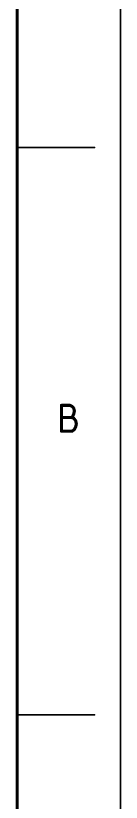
# Model space of a CAD drawing. Extents: x -14.2 to 19.9, y -5.2 to 16.9.
# Drawn here: x 18.84 to 19.86, y -0.49 to 7.13 of the extents above; entities that cross this region are included whole.
import ezdxf

# ---------------------------------------------------------------- set-up
doc = ezdxf.new("R2010")
doc.units = 0
doc.layers.get('0').update_dxf_attribs({"linetype": 'CONTINUOUS'})
doc.layers.add('FAB', color=2, linetype='CONTINUOUS')

# ---------------------------------------------------------------- blocks, each defined once
blk = doc.blocks.new('ROUND_105')
at = {"const_width": 0.0075}
blk.add_lwpolyline([(-0.00375, 0, 1), (0.00375, 0, 1)], format="xyb", close=True, dxfattribs=at)
blk = doc.blocks.new('ROUND_138')
at = {"const_width": 0.015}
blk.add_lwpolyline([(-0.0075, 0, 1), (0.0075, 0, 1)], format="xyb", close=True, dxfattribs=at)

msp = doc.modelspace()

# ---------------------------------------------------------------- linework, layer by layer
at = {"layer": 'FAB'}
for points, const_width in [([(19.8501, 16.8528), (19.8501, -5.1472)], 0.015), ([(18.8501, -4.6472), (18.8501, 16.3528)], 0.03), ([(18.8501, 5.8528), (19.6001, 5.8528)], 0.015), ([(19.3627, 3.3527), (19.2777, 3.3527)], 0.03), ([(19.2777, 3.3527), (19.2777, 3.1027)], 0.03), ([(19.3848, 3.3402), (19.3627, 3.3527)], 0.03), ([(19.3973, 3.3236), (19.3848, 3.3402)], 0.03), ([(19.3879, 3.2486), (19.3973, 3.2694)], 0.03), ([(19.4037, 3.2986), (19.3973, 3.3236)], 0.03), ([(19.3973, 3.2694), (19.4037, 3.2986)], 0.03), ([(19.3753, 3.2361), (19.2777, 3.2361)], 0.03), ([(19.3753, 3.2361), (19.3879, 3.2486)], 0.03), ([(19.3973, 3.2277), (19.3753, 3.2361)], 0.03), ([(19.4163, 3.2027), (19.3973, 3.2277)], 0.03), ([(19.4225, 3.1736), (19.4163, 3.2027)], 0.03), ([(19.3816, 3.1027), (19.4037, 3.1194)], 0.03), ([(19.4037, 3.1194), (19.4163, 3.1444)], 0.03), ([(19.4163, 3.1444), (19.4225, 3.1736)], 0.03), ([(19.2777, 3.1027), (19.3816, 3.1027)], 0.03), ([(18.8501, 0.3528), (19.6001, 0.3528)], 0.015)]:
    msp.add_lwpolyline(points, dxfattribs=dict(at, const_width=const_width))

# ---------------------------------------------------------------- block references
for name, p in [('ROUND_105', (18.8501, 5.8528)), ('ROUND_105', (19.6001, 5.8528)), ('ROUND_138', (19.2777, 3.3527)), ('ROUND_138', (19.2777, 3.3527)), ('ROUND_138', (19.3627, 3.3527)), ('ROUND_138', (19.3627, 3.3527)), ('ROUND_138', (19.3848, 3.3402)), ('ROUND_138', (19.3848, 3.3402)), ('ROUND_138', (19.3973, 3.3236)), ('ROUND_138', (19.3973, 3.3236)), ('ROUND_138', (19.3973, 3.2694)), ('ROUND_138', (19.3973, 3.2694)), ('ROUND_138', (19.4037, 3.2986)), ('ROUND_138', (19.4037, 3.2986)), ('ROUND_138', (19.2777, 3.2361)), ('ROUND_138', (19.3753, 3.2361)), ('ROUND_138', (19.3753, 3.2361)), ('ROUND_138', (19.3753, 3.2361)), ('ROUND_138', (19.3879, 3.2486)), ('ROUND_138', (19.3879, 3.2486)), ('ROUND_138', (19.3973, 3.2277)), ('ROUND_138', (19.3973, 3.2277)), ('ROUND_138', (19.4163, 3.2027)), ('ROUND_138', (19.4163, 3.2027)), ('ROUND_138', (19.4037, 3.1194)), ('ROUND_138', (19.4037, 3.1194)), ('ROUND_138', (19.4163, 3.1444)), ('ROUND_138', (19.4163, 3.1444)), ('ROUND_138', (19.4225, 3.1736)), ('ROUND_138', (19.4225, 3.1736)), ('ROUND_138', (19.2777, 3.1027)), ('ROUND_138', (19.2777, 3.1027)), ('ROUND_138', (19.3816, 3.1027)), ('ROUND_138', (19.3816, 3.1027)), ('ROUND_105', (18.8501, 0.3528)), ('ROUND_105', (19.6001, 0.3528))]:
    msp.add_blockref(name, p, dxfattribs=at)

doc.saveas('drawing.dxf')
